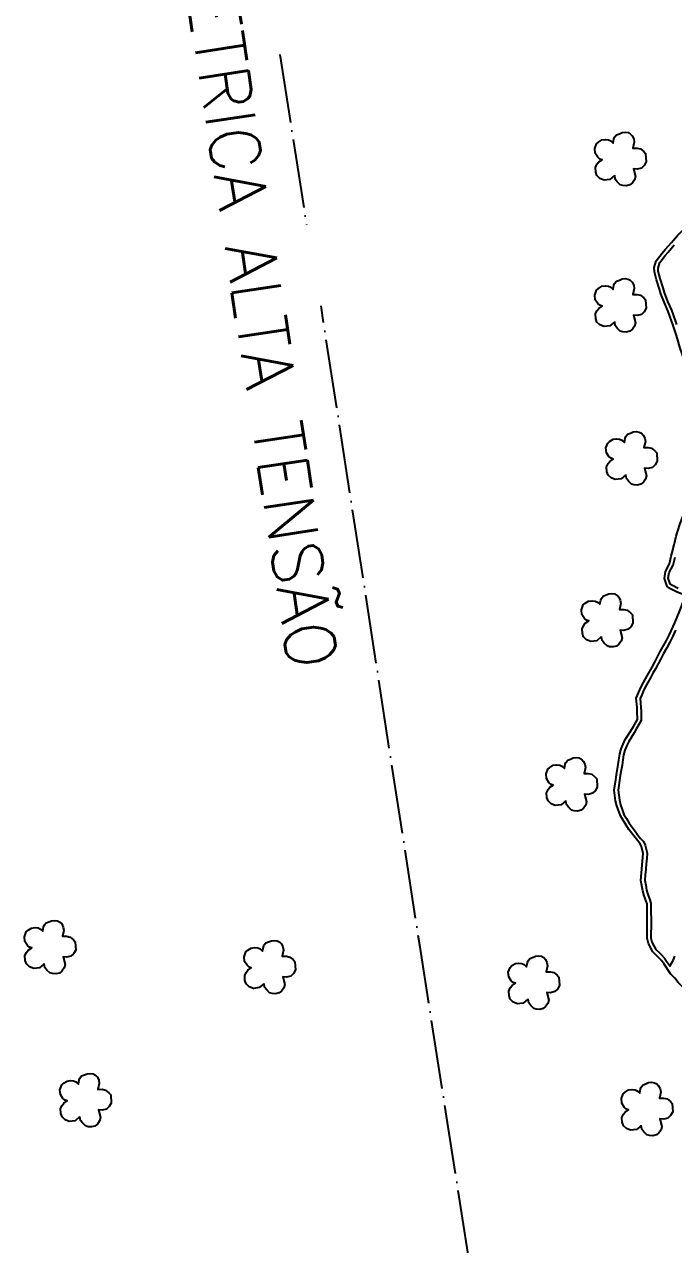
# Model space of a CAD drawing. Extents: x 725464 to 749663, y 7823017 to 7831417.
# Drawn here: x 732978 to 733658, y 7828268 to 7829545 of the extents above; entities that cross this region are included whole.
import ezdxf

# ---------------------------------------------------------------- set-up
doc = ezdxf.new("R2010")
doc.units = 0
doc.header["$MEASUREMENT"] = 0
doc.linetypes.add('ACAD_ISO04W100', pattern=[30, 24, -3, 0, -3])
doc.linetypes.add('CONTINUO', pattern=[0])
doc.layers.add('0114000011', color=1, linetype='Continuous', lineweight=25)
doc.layers.add('TEXTO_DIVERSOS', color=7, linetype='Continuous', lineweight=5)
for name, color, linetype in [('0114000011001', 5, 'Continuous'), ('0114000011005', 5, 'Continuous'), ('REDE_DE_LUZ', 6, 'Continuous'), ('SIMBOLO ARVORE', 118, 'Continuous')]:
    doc.layers.add(name, color=color, linetype=linetype)
doc.styles.add('SIMPLEX', font='simplex', dxfattribs={"height": 0.2})

msp = doc.modelspace()

# ---------------------------------------------------------------- linework, layer by layer
at = {"layer": '0114000011', "linetype": 'CONTINUO', "flags": 128}
msp.add_lwpolyline([(733914.5, 7829403.6), (733927.7, 7829379.4), (733939.3, 7829358), (733940.5, 7829355.7), (733942.1, 7829353.5), (733945.2, 7829352.6), (733948.9, 7829351.9), (733954.3, 7829351.2), (733961.8, 7829350.2), (733966, 7829349.9), (733970.2, 7829349.4), (733979.1, 7829348.4), (733983.4, 7829347.7), (733992.1, 7829346.8), (734001.9, 7829346.7), (734017.5, 7829346.6), (734027.2, 7829346.9), (734033.1, 7829345), (734036.6, 7829343.7), (734043.6, 7829341), (734052.3, 7829337.6), (734062.2, 7829333.6), (734072.4, 7829329.3), (734082.6, 7829325.1), (734092.9, 7829321.5), (734102.9, 7829318.3), (734108, 7829317.2), (734112.9, 7829316.1), (734117.6, 7829314.6), (734126.6, 7829311.1), (734136, 7829308.5), (734151.6, 7829305.1), (734157.2, 7829303.8), (734168, 7829301.2), (734173, 7829299.7), (734177.4, 7829298.3), (734181.4, 7829296.4), (734185.2, 7829294.2), (734189.1, 7829291.4), (734195.9, 7829284.8), (734199, 7829281.8), (734202, 7829279.6), (734205.2, 7829278.3), (734208.7, 7829277.8), (734212.4, 7829278.3), (734216.3, 7829279.2), (734219.7, 7829280.8), (734222.7, 7829282.7), (734225.1, 7829284.7), (734230.2, 7829289.6), (734233.2, 7829292.5), (734240, 7829298.7), (734243.9, 7829302), (734247.9, 7829305.3), (734251.9, 7829308.6), (734255.8, 7829312.1), (734266.7, 7829323.2), (734273.4, 7829331.1), (734276.6, 7829334.9), (734279.8, 7829338.5), (734282.9, 7829341.4), (734286.3, 7829344.1), (734289.9, 7829346.3), (734293.9, 7829348), (734298.1, 7829349), (734302.5, 7829349.5), (734306.9, 7829349.5), (734311.3, 7829349.2), (734320.4, 7829347.7), (734325, 7829346.5), (734329.6, 7829345), (734334.1, 7829343.4), (734346.8, 7829338.9), (734350.7, 7829337.4), (734359, 7829334), (734367.5, 7829329.9), (734374.9, 7829325), (734378.3, 7829322.5), (734385.3, 7829317.2), (734388, 7829314.7), (734391.4, 7829311.1), (734395.8, 7829306.1), (734399.3, 7829301.3), (734400.9, 7829298.5), (734402.2, 7829295.9), (734403.3, 7829293.4), (734404.5, 7829290.4), (734406.8, 7829284), (734409.4, 7829275.4), (734412.9, 7829263.3), (734417.1, 7829250.8), (734419.2, 7829244.1), (734423.2, 7829230.4), (734425.5, 7829223.4), (734426.6, 7829219.8), (734430.2, 7829209), (734436, 7829190.6), (734441.9, 7829172), (734444.3, 7829164.4), (734447.2, 7829155.1), (734450.7, 7829144.3), (734455, 7829131.3), (734457.9, 7829122.7), (734460.5, 7829114.4), (734464.3, 7829102.4), (734468.2, 7829089.9), (734471.5, 7829078.2), (734477.6, 7829060.1), (734484.2, 7829039.4), (734487.3, 7829029.5), (734491.8, 7829015.7), (734495.9, 7829001.4), (734501.6, 7828982.4), (734504.4, 7828972.8), (734507.2, 7828962.6), (734510.2, 7828952), (734513.5, 7828941.2), (734516.8, 7828930.4), (734520.2, 7828919.4), (734524.1, 7828907.9), (734530.3, 7828889.9), (734534.2, 7828877.8), (734537.5, 7828866.8), (734540.2, 7828858.2), (734543.6, 7828848.7), (734544.6, 7828845), (734547.4, 7828836.7), (734548.5, 7828832.8), (734549.4, 7828829), (734550.3, 7828822.6), (734550, 7828819.8), (734549.3, 7828817.3), (734547.8, 7828814.9), (734545.3, 7828813), (734541.7, 7828812), (734538.1, 7828811.8), (734534.7, 7828812.1), (734531.5, 7828812.7), (734528.4, 7828813.5), (734521.6, 7828815.7), (734511.3, 7828818.8), (734504.3, 7828820.7), (734496.6, 7828822.6), (734484.9, 7828825.4), (734476.8, 7828827.4), (734468.5, 7828829.5), (734443.4, 7828836.5), (734439.2, 7828837.5), (734426.5, 7828840.5), (734418.5, 7828842.3), (734410.6, 7828844), (734403.1, 7828845.1), (734393, 7828846.5), (734385.5, 7828846.6), (734377.5, 7828846.9), (734373.7, 7828847), (734360.5, 7828847.5), (734351.7, 7828848), (734343.6, 7828848.4), (734336.4, 7828848.3), (734333.3, 7828847.7), (734330.6, 7828846.7), (734328.3, 7828845.3), (734324.8, 7828840.2), (734324.8, 7828840.2), (734323.3, 7828836.7), (734321, 7828829.1), (734321, 7828829.1), (734320, 7828825.1), (734318.6, 7828817.2), (734318.4, 7828813.7), (734318.6, 7828810.7), (734319.5, 7828807.9), (734321.2, 7828805.5), (734323.8, 7828803.3), (734327.1, 7828801.2), (734331, 7828799.4), (734339.7, 7828797.3), (734344.3, 7828796.5), (734354.1, 7828794.3), (734359.4, 7828792.9), (734364.8, 7828791.3), (734380.2, 7828786.6), (734389.3, 7828783.5), (734393.6, 7828781.8), (734401.6, 7828778.9), (734411.1, 7828776.6), (734421.6, 7828773.6), (734432, 7828770.2), (734446.2, 7828765.7), (734454, 7828763.5), (734461.8, 7828761.5), (734469.7, 7828759.3), (734477.9, 7828756.6), (734486.3, 7828753.7), (734498.8, 7828749.5), (734507.5, 7828746.6), (734516.7, 7828744.3), (734525.7, 7828742.5), (734530, 7828742), (734538.3, 7828742.2), (734546.3, 7828742.8), (734554.5, 7828743.7), (734558.8, 7828743.4), (734567.1, 7828742.1), (734575.6, 7828740.3), (734580.4, 7828739.2), (734585.3, 7828737.8), (734590.3, 7828736.5), (734601, 7828734.2), (734606.4, 7828733.3), (734621.4, 7828730), (734626, 7828728.8), (734639.6, 7828725.2), (734657.4, 7828720.5), (734661.6, 7828719.5), (734669.8, 7828716.9), (734673.7, 7828715.4), (734677.5, 7828713.6), (734681, 7828711.6), (734684, 7828709), (734686.9, 7828706.1), (734690.1, 7828703), (734693.6, 7828699.6), (734700.9, 7828692.2), (734708.3, 7828684), (734715.2, 7828675.8), (734718.5, 7828671.7), (734724.4, 7828664.5), (734733.1, 7828653.8), (734737.5, 7828647.9), (734740.8, 7828642.9), (734742, 7828640.4), (734742.6, 7828637.9), (734742.6, 7828635.5), (734742, 7828633.3), (734740.7, 7828630.8), (734736.2, 7828625.8), (734733.3, 7828623.2), (734730, 7828620.5), (734726.4, 7828618), (734722.6, 7828615.9), (734712.6, 7828609.7), (734707.5, 7828605.3), (734701.9, 7828599.6), (734699.1, 7828596.3), (734696.7, 7828593), (734695, 7828589.9), (734693.7, 7828586.4), (734692.6, 7828582.7), (734691.8, 7828578.9), (734691.4, 7828575.1), (734691.3, 7828571.4), (734692.1, 7828564.2), (734692.6, 7828557.2), (734692.4, 7828553.7), (734691.9, 7828550.4), (734691, 7828547.1), (734689.5, 7828544.1), (734687.3, 7828541.4), (734684.1, 7828539), (734680.5, 7828537.4), (734676.8, 7828536.4), (734668.9, 7828534.3), (734661.2, 7828531.9), (734657.7, 7828530.3), (734654.5, 7828528.5), (734648.3, 7828524), (734642.5, 7828519.5), (734639.6, 7828517.5), (734636.3, 7828515.8), (734632.9, 7828514.5), (734629.4, 7828513.6), (734622.4, 7828513.1), (734619, 7828512.7), (734612.1, 7828510.7), (734608.3, 7828509.5), (734604.4, 7828508.2), (734597, 7828504.8), (734590.3, 7828499.1), (734582.4, 7828491.3), (734574.3, 7828482.7), (734568.2, 7828476.7), (734562.6, 7828470.2), (734554.2, 7828460.6), (734548.3, 7828454.8), (734538.8, 7828445.9), (734535.1, 7828443.7), (734531.2, 7828442.1), (734524.3, 7828440.5), (734517.1, 7828439.7), (734508.8, 7828438.7), (734504.5, 7828438.4), (734488.8, 7828437.2), (734485.3, 7828436.5), (734481.7, 7828435.5), (734478.1, 7828434.1), (734474.7, 7828432.4), (734471.5, 7828430.3), (734468.2, 7828427.8), (734461.7, 7828422.4), (734455.8, 7828417.8), (734452.8, 7828415.6), (734446.8, 7828411.3), (734440.6, 7828408.2), (734437.8, 7828407.1), (734432.2, 7828405.6), (734429.5, 7828405.5), (734427.3, 7828406.1), (734426.1, 7828406.8), (734423.2, 7828409.5), (734417.1, 7828417.3), (734412.3, 7828423.2), (734404, 7828433.5), (734395.3, 7828443.8), (734385.5, 7828453.3), (734378.5, 7828459.4), (734375.1, 7828462.1), (734371.7, 7828464.2), (734368.3, 7828465.4), (734365.1, 7828466), (734361.8, 7828466), (734350.9, 7828463.3), (734347.3, 7828462.3), (734338.9, 7828459.8), (734334.1, 7828457.8), (734331.9, 7828456.3), (734329.6, 7828454.6), (734327.7, 7828452.4), (734326.1, 7828449.8), (734324.3, 7828446.7), (734322.3, 7828443.3), (734316.4, 7828435.7), (734314.8, 7828434.2), (734312.1, 7828432.4), (734309.1, 7828431.5), (734307, 7828431.3), (734304.9, 7828431.2), (734303.7, 7828431), (734300.3, 7828429.5), (734298.9, 7828428.7), (734294.8, 7828427), (734292.3, 7828426.5), (734286.8, 7828426), (734283.8, 7828425.9), (734280.8, 7828425.9), (734275.2, 7828426.8), (734271.2, 7828428), (734267.4, 7828429.6), (734261.8, 7828431.5), (734256, 7828433.7), (734253.2, 7828434.5), (734248.1, 7828435.1), (734246, 7828434.9), (734241.5, 7828433.9), (734238.3, 7828433.3), (734234.4, 7828433.1), (734225.1, 7828432.8), (734218.9, 7828432.4), (734212.8, 7828432.5), (734209.9, 7828432.8), (734206.8, 7828433.7), (734201.1, 7828436.6), (734198.7, 7828438.3), (734196.6, 7828440.2), (734194.4, 7828442.9), (734192.7, 7828446), (734191.3, 7828449.2), (734190.5, 7828452.1), (734190.7, 7828457.1), (734191.4, 7828462.1), (734191.7, 7828464.2), (734191.9, 7828469), (734191.5, 7828472.2), (734190.5, 7828478.1), (734189.7, 7828484.4), (734189.3, 7828493.4), (734188.9, 7828497.4), (734188, 7828501), (734186.4, 7828504.7), (734184.8, 7828507.3), (734182.8, 7828509.6), (734180.7, 7828511.5), (734178.1, 7828512.9), (734175.2, 7828513.7), (734172.2, 7828513.8), (734169.5, 7828513.7), (734166.9, 7828513.1), (734162.9, 7828511.9), (734161.8, 7828511.4), (734158.2, 7828508.9), (734155.9, 7828507), (734151.7, 7828503), (734150.1, 7828501.1), (734146.8, 7828497.1), (734143.2, 7828492.6), (734138.9, 7828485.8), (734136.1, 7828481.5), (734133.8, 7828478.4), (734131, 7828474.5), (734129, 7828472.1), (734124.8, 7828467.5), (734122.2, 7828463.2), (734120, 7828456.4), (734117.6, 7828449.9), (734112.5, 7828438.6), (734108.4, 7828430.8), (734103.8, 7828423), (734096.8, 7828415.5), (734093.7, 7828412.1), (734087.9, 7828405.4), (734082.2, 7828397.1), (734079.4, 7828393.1), (734073.6, 7828384.8), (734066.1, 7828379.8), (734061.8, 7828378), (734052.4, 7828375.7), (734037.6, 7828378.6), (734033, 7828380.8), (734024.6, 7828385.5), (734019.4, 7828387.5), (734016.9, 7828387.9), (734010.8, 7828387.9), (733999.4, 7828385.3), (733994.2, 7828383.2), (733984.3, 7828377.6), (733979.3, 7828367.4), (733977.8, 7828362.1), (733976.7, 7828349.8), (733975.5, 7828339.4), (733974.8, 7828334.6), (733972.4, 7828323.5), (733963.2, 7828322.5), (733958.4, 7828324.4), (733949.2, 7828330.7), (733939.6, 7828339.7), (733935.3, 7828344.8), (733928.6, 7828355.1), (733922.4, 7828365.3), (733919.2, 7828369.4), (733909.9, 7828377.6), (733904, 7828380.1), (733899.5, 7828381.3), (733889.3, 7828382.7), (733877.6, 7828383.6), (733872, 7828383.7), (733861.1, 7828383.3), (733850.3, 7828381.6), (733844.8, 7828380.9), (733833.8, 7828380), (733822.9, 7828381.2), (733817.8, 7828381.9), (733807.6, 7828383.9), (733799.9, 7828387.4), (733795.8, 7828391.5), (733788.6, 7828401.9), (733780, 7828415.1), (733775.8, 7828421.8), (733767.3, 7828435.2), (733760.4, 7828448.4), (733757.1, 7828455), (733749.7, 7828469.4), (733738.5, 7828479.7), (733728.9, 7828487.4), (733719.5, 7828495), (733714.5, 7828498.6), (733703.3, 7828506), (733692.5, 7828514.7), (733687.1, 7828519.3), (733676.5, 7828529.1), (733666.9, 7828538.3), (733662.6, 7828542.9), (733659, 7828547.4), (733654.6, 7828551.9), (733647.9, 7828561.8), (733644.9, 7828565.7), (733642, 7828568.9), (733636, 7828574.8), (733631.3, 7828583.5), (733630, 7828589.1), (733630.1, 7828610.2), (733630, 7828615.2), (733629.9, 7828625), (733626.8, 7828633.5), (733625.5, 7828638.6), (733623.5, 7828649.5), (733625.9, 7828677.7), (733624.2, 7828685), (733622.7, 7828687.9), (733617.3, 7828694.3), (733610.9, 7828703), (733607.9, 7828707.5), (733602.1, 7828717), (733598.2, 7828727.6), (733596.9, 7828733), (733595.6, 7828743.9), (733597.1, 7828754.7), (733597.9, 7828760.1), (733599.7, 7828771), (733601.4, 7828781.9), (733602.9, 7828787.3), (733607.1, 7828797), (733613, 7828806.2), (733615.6, 7828810.5), (733619.8, 7828817.8), (733619.6, 7828826.2), (733619.4, 7828830.6), (733618.6, 7828840.4), (733622.2, 7828849), (733624.5, 7828853.6), (733630, 7828863.6), (733635.3, 7828872.9), (733638, 7828878), (733643.7, 7828889.1), (733650.3, 7828900.8), (733653.3, 7828906.8), (733658.9, 7828919.2), (733663.8, 7828930.9), (733665.8, 7828936.1), (733670, 7828948.1), (733668.3, 7828948.5), (733660.6, 7828951.4), (733654.6, 7828954.8), (733650.8, 7828957.2), (733648, 7828965.4), (733649.3, 7828973), (733653.3, 7828980.9), (733655.3, 7828988.9), (733656.3, 7828992.9), (733658.2, 7829000.8), (733660.4, 7829009.7), (733661.8, 7829014.3), (733664.7, 7829023.2), (733667.7, 7829031.2), (733669.4, 7829035.4), (733673.3, 7829043.8), (733677.2, 7829050.3), (733679.4, 7829053.3), (733684.4, 7829058), (733688.7, 7829059.2), (733691.9, 7829058.5), (733697.8, 7829055.3), (733701.5, 7829047.2), (733703.1, 7829043.7), (733706.9, 7829036.3), (733710.6, 7829029), (733712.2, 7829026), (733715, 7829020.8), (733718.2, 7829014.9), (733719.9, 7829012), (733723.9, 7829005.9), (733726.8, 7829000.8), (733728.3, 7828998.4), (733730.7, 7828994.5), (733733.1, 7828993.3), (733733.6, 7828993.3), (733737.2, 7828995.1), (733740.9, 7828998.3), (733742.3, 7829000.1), (733745.3, 7829005.2), (733748.5, 7829013), (733750, 7829017), (733752.7, 7829025.3), (733758, 7829047.7), (733759.5, 7829056.6), (733760.3, 7829061.1), (733761.7, 7829070.2), (733762.6, 7829078.6), (733763.8, 7829083.5), (733767.5, 7829092.9), (733771, 7829100.9), (733772.6, 7829104.6), (733775.7, 7829111.9), (733778.7, 7829118.8), (733781.2, 7829122.3), (733787.1, 7829127.8), (733794.9, 7829132.6), (733799.1, 7829134.8), (733808.1, 7829138.8), (733816.3, 7829142.1), (733820.8, 7829143.8), (733830.3, 7829147.2), (733839.3, 7829150), (733843.6, 7829151.4), (733852.1, 7829154.3), (733860.2, 7829156.9), (733863.8, 7829158.1), (733869.5, 7829159.9), (733874.4, 7829161.9), (733876.1, 7829162.7), (733879, 7829164.5), (733881.4, 7829165.8), (733881.6, 7829166.1), (733879.5, 7829169), (733877.2, 7829171.7), (733871.3, 7829177.9), (733865.5, 7829183.6), (733862.6, 7829185.6), (733855.6, 7829188.8), (733847.2, 7829190.7), (733842.8, 7829191.4), (733833.3, 7829192.6), (733824.8, 7829193.7), (733820.4, 7829194.4), (733811.9, 7829196.1), (733803.9, 7829196.8), (733800.1, 7829197), (733793, 7829197.5), (733785.6, 7829197.7), (733781.9, 7829197.8), (733765.7, 7829198.6), (733761.5, 7829198.7), (733753.3, 7829198.7), (733745.1, 7829197.9), (733741.5, 7829197.2), (733726.7, 7829193.1), (733723.1, 7829192.3), (733716.3, 7829190.9), (733707.9, 7829189.4), (733703.9, 7829188.5), (733695.8, 7829186.5), (733686.9, 7829184.7), (733682.6, 7829184.5), (733674.3, 7829185.7), (733669.2, 7829194.2), (733667.3, 7829198.4), (733664.2, 7829207.5), (733661.6, 7829216.5), (733660.2, 7829221), (733657.3, 7829230.2), (733653.9, 7829240.1), (733652, 7829244.8), (733648.1, 7829254), (733644.4, 7829263.5), (733642.8, 7829268.4), (733639.8, 7829278.2), (733637.6, 7829286.5), (733637.5, 7829290.9), (733639.6, 7829297.9), (733645.8, 7829305.9), (733648.9, 7829309.7), (733655.4, 7829317.3), (733661.9, 7829324.4), (733665, 7829327.7), (733671.1, 7829334.1), (733677.5, 7829340.3), (733683.8, 7829346.4), (733687, 7829349.4), (733694.3, 7829355.7), (733698, 7829358.9), (733705.7, 7829365.1), (733712.4, 7829370.2), (733715.6, 7829372.4), (733721.5, 7829376.3), (733728.7, 7829380.9), (733731.9, 7829383), (733737.8, 7829386.5), (733742.7, 7829389.4), (733750.8, 7829394), (733756.8, 7829397.1), (733760, 7829398.8), (733766.7, 7829402.2), (733773.4, 7829405.2), (733776.6, 7829406.7), (733783.3, 7829409.5), (733789.5, 7829411), (733793.4, 7829411.5), (733802, 7829412), (733812.2, 7829411.7), (733817.6, 7829411.5), (733829.1, 7829411.1), (733841.2, 7829410.6), (733847.3, 7829410.4), (733859.8, 7829410.1), (733865.4, 7829409.8), (733876.5, 7829409.1), (733887.7, 7829408.3), (733898.5, 7829406.8), (733903.1, 7829406), (733910.4, 7829404.8)], close=True, dxfattribs=at)
at = {"layer": '0114000011001', "flags": 128}
for points in [[(733661.1, 7829231.5), (733657.6, 7829241.5), (733655.7, 7829246.3), (733651.8, 7829255.5), (733648.2, 7829264.9), (733646.6, 7829269.6), (733643.7, 7829279.3), (733641.6, 7829287), (733641.5, 7829290.4), (733643.2, 7829296.1), (733649, 7829303.4), (733652, 7829307.1), (733658.4, 7829314.7)], [(733662.3, 7828955.1), (733656.6, 7828958.2), (733654.1, 7828959.8), (733652.1, 7828965.7), (733653.1, 7828971.7), (733657.1, 7828979.4), (733659.2, 7828987.9)]]:
    msp.add_lwpolyline(points, dxfattribs=at)
at = {"layer": '0114000011005', "flags": 128}
msp.add_lwpolyline([(733659.7, 7828911.4), (733656.9, 7828905.1), (733653.8, 7828899), (733650.5, 7828893.1), (733647.2, 7828887.2), (733644.4, 7828881.6), (733641.5, 7828876.1), (733638.8, 7828871), (733636.1, 7828866.3), (733633.5, 7828861.6), (733630.7, 7828856.7), (733628, 7828851.7), (733625.8, 7828847.3), (733624.3, 7828843.6), (733622.7, 7828839.8), (733623, 7828835.3), (733623.4, 7828830.9), (733623.6, 7828826.3), (733623.7, 7828821.5), (733623.8, 7828816.8), (733621.4, 7828812.6), (733619, 7828808.5), (733616.4, 7828804.1), (733613.5, 7828799.6), (733610.7, 7828795.1), (733608.7, 7828790.6), (733606.7, 7828786), (733605.3, 7828781), (733604.5, 7828775.7), (733603.7, 7828770.3), (733602.8, 7828764.9), (733601.8, 7828759.4), (733601, 7828754.2), (733600.3, 7828749), (733599.6, 7828743.9), (733600.2, 7828738.8), (733600.9, 7828733.7), (733602.1, 7828728.7), (733603.9, 7828723.7), (733605.7, 7828718.7), (733608.5, 7828714.2), (733611.3, 7828709.6), (733614.2, 7828705.3), (733617.3, 7828701), (733620.4, 7828696.8), (733623.2, 7828693.5), (733626.1, 7828690.2), (733628, 7828686.4), (733629, 7828682.2), (733630, 7828678), (733629.5, 7828672.5), (733629, 7828667.1), (733628.5, 7828661.4), (733628, 7828655.5), (733627.5, 7828649.7), (733628.5, 7828644.6), (733629.4, 7828639.5), (733630.7, 7828634.7), (733632.3, 7828630.2), (733633.8, 7828625.7), (733633.9, 7828620.5), (733634, 7828615.3), (733634.1, 7828610.2), (733634.1, 7828605.3), (733634.1, 7828600.4), (733634, 7828595), (733634, 7828589.6), (733635, 7828584.9), (733637.1, 7828581.1), (733639.2, 7828577.2), (733642.1, 7828574.5), (733644.9, 7828571.7), (733648, 7828568.2), (733651.1, 7828564.1), (733654.1, 7828559.8), (733655.6, 7828562.9), (733657.2, 7828565.9), (733658.9, 7828570.2)], dxfattribs=at)
at = {"layer": 'REDE_DE_LUZ', "linetype": 'ACAD_ISO04W100', "ltscale": 3, "flags": 128}
for points in [[(733245.7, 7829514), (733273.7, 7829335.6)], [(733378.9, 7827991.7), (733400.9, 7828092.1), (733443.9, 7828251.8), (733417.8, 7828418), (733392.7, 7828577.7), (733288.8, 7829250.8)]]:
    msp.add_lwpolyline(points, dxfattribs=at)
at = {"layer": 'SIMBOLO ARVORE', "linetype": 'CONTINUO'}
for points in [[(733595.9, 7829387.1, 0), (733591.1, 7829383, 0), (733584.9, 7829382.3, 0), (733580.6, 7829384, 0), (733577.5, 7829387.1, 0), (733576.2, 7829390.6, 0), (733575.8, 7829395.7, 0), (733577.5, 7829399, 0), (733579.3, 7829401.4, 0), (733582.8, 7829403.8, 0), (733580.6, 7829404.5, 0), (733578.3, 7829406.4, 0), (733575.7, 7829410.5, 0), (733575.3, 7829415.4, 0), (733577.1, 7829420.5, 0), (733579.1, 7829422.3, 0), (733582.7, 7829424.5, 0), (733586.5, 7829425, 0), (733589.5, 7829424.6, 0), (733591.9, 7829423.5, 0), (733594.6, 7829421.1, 0), (733595.3, 7829425.6, 0), (733596, 7829427.4, 0), (733598, 7829429.9, 0), (733600.9, 7829430.9, 0), (733603.7, 7829432.2, 0), (733607, 7829432.5, 0), (733610, 7829432.1, 0), (733612.4, 7829430.8, 0), (733614.3, 7829428.8, 0), (733615.9, 7829425.6, 0), (733616.5, 7829422.1, 0), (733615, 7829415.8, 0), (733619.4, 7829415.9, 0), (733623.1, 7829415, 0), (733626.5, 7829412.3, 0), (733628.4, 7829410.2, 0), (733628.9, 7829401.5, 0), (733626.8, 7829397.7, 0), (733624, 7829395.1, 0), (733619.6, 7829393.9, 0), (733615.7, 7829394.2, 0), (733617.8, 7829386.2, 0), (733616.8, 7829382.8, 0), (733614.5, 7829379.5, 0), (733611.9, 7829377.4, 0), (733608.3, 7829376.5, 0), (733604.6, 7829376.8, 0), (733601.9, 7829377.5, 0), (733598.8, 7829380.6, 0), (733596.7, 7829383.3, 0), (733596.1, 7829387.5, 0)], [(733595.9, 7829233.9, 0), (733591.1, 7829229.9, 0), (733584.9, 7829229.2, 0), (733580.6, 7829230.9, 0), (733577.5, 7829233.9, 0), (733576.2, 7829237.4, 0), (733575.8, 7829242.6, 0), (733577.5, 7829245.8, 0), (733579.3, 7829248.2, 0), (733582.8, 7829250.6, 0), (733580.6, 7829251.4, 0), (733578.3, 7829253.2, 0), (733575.7, 7829257.3, 0), (733575.3, 7829262.2, 0), (733577.1, 7829267.3, 0), (733579.1, 7829269.1, 0), (733582.7, 7829271.3, 0), (733586.5, 7829271.9, 0), (733589.5, 7829271.4, 0), (733591.9, 7829270.3, 0), (733594.6, 7829268, 0), (733595.3, 7829272.4, 0), (733596, 7829274.2, 0), (733598, 7829276.7, 0), (733600.9, 7829277.8, 0), (733603.7, 7829279.1, 0), (733607, 7829279.3, 0), (733610, 7829278.9, 0), (733612.4, 7829277.6, 0), (733614.3, 7829275.6, 0), (733615.9, 7829272.5, 0), (733616.5, 7829269, 0), (733615, 7829262.7, 0), (733619.4, 7829262.8, 0), (733623.1, 7829261.9, 0), (733626.5, 7829259.2, 0), (733628.4, 7829257, 0), (733628.9, 7829248.4, 0), (733626.8, 7829244.5, 0), (733624, 7829241.9, 0), (733619.6, 7829240.8, 0), (733615.7, 7829241.1, 0), (733617.8, 7829233, 0), (733616.8, 7829229.6, 0), (733614.5, 7829226.3, 0), (733611.9, 7829224.3, 0), (733608.3, 7829223.4, 0), (733604.6, 7829223.6, 0), (733601.9, 7829224.4, 0), (733598.8, 7829227.4, 0), (733596.7, 7829230.2, 0), (733596.1, 7829234.3, 0)], [(733607.5, 7829073.8, 0), (733602.7, 7829069.8, 0), (733596.5, 7829069, 0), (733592.2, 7829070.7, 0), (733589.1, 7829073.8, 0), (733587.8, 7829077.3, 0), (733587.4, 7829082.5, 0), (733589.1, 7829085.7, 0), (733590.9, 7829088.1, 0), (733594.4, 7829090.5, 0), (733592.2, 7829091.3, 0), (733589.9, 7829093.1, 0), (733587.3, 7829097.2, 0), (733586.9, 7829102.1, 0), (733588.7, 7829107.2, 0), (733590.7, 7829109, 0), (733594.3, 7829111.2, 0), (733598.1, 7829111.7, 0), (733601.2, 7829111.3, 0), (733603.5, 7829110.2, 0), (733606.2, 7829107.9, 0), (733607, 7829112.3, 0), (733607.6, 7829114.1, 0), (733609.6, 7829116.6, 0), (733612.5, 7829117.7, 0), (733615.4, 7829118.9, 0), (733618.6, 7829119.2, 0), (733621.6, 7829118.8, 0), (733624.1, 7829117.5, 0), (733625.9, 7829115.5, 0), (733627.5, 7829112.4, 0), (733628.1, 7829108.8, 0), (733626.7, 7829102.6, 0), (733631, 7829102.6, 0), (733634.7, 7829101.8, 0), (733638.1, 7829099.1, 0), (733640, 7829096.9, 0), (733640.5, 7829088.3, 0), (733638.4, 7829084.4, 0), (733635.6, 7829081.8, 0), (733631.2, 7829080.6, 0), (733627.3, 7829081, 0), (733629.4, 7829072.9, 0), (733628.4, 7829069.5, 0), (733626.1, 7829066.2, 0), (733623.5, 7829064.2, 0), (733619.9, 7829063.3, 0), (733616.3, 7829063.5, 0), (733613.5, 7829064.3, 0), (733610.4, 7829067.3, 0), (733608.3, 7829070.1, 0), (733607.7, 7829074.2, 0)], [(733582, 7828904.4, 0), (733577.2, 7828900.4, 0), (733571, 7828899.7, 0), (733566.6, 7828901.4, 0), (733563.5, 7828904.4, 0), (733562.2, 7828907.9, 0), (733561.9, 7828913.1, 0), (733563.6, 7828916.3, 0), (733565.3, 7828918.7, 0), (733568.9, 7828921.1, 0), (733566.6, 7828921.9, 0), (733564.4, 7828923.7, 0), (733561.8, 7828927.8, 0), (733561.3, 7828932.7, 0), (733563.2, 7828937.8, 0), (733565.2, 7828939.6, 0), (733568.8, 7828941.8, 0), (733572.6, 7828942.3, 0), (733575.6, 7828941.9, 0), (733578, 7828940.8, 0), (733580.6, 7828938.5, 0), (733581.4, 7828942.9, 0), (733582.1, 7828944.7, 0), (733584, 7828947.2, 0), (733587, 7828948.3, 0), (733589.8, 7828949.5, 0), (733593, 7828949.8, 0), (733596.1, 7828949.4, 0), (733598.5, 7828948.1, 0), (733600.3, 7828946.1, 0), (733601.9, 7828943, 0), (733602.6, 7828939.4, 0), (733601.1, 7828933.2, 0), (733605.5, 7828933.2, 0), (733609.1, 7828932.4, 0), (733612.6, 7828929.7, 0), (733614.5, 7828927.5, 0), (733615, 7828918.9, 0), (733612.9, 7828915, 0), (733610.1, 7828912.4, 0), (733605.6, 7828911.2, 0), (733601.7, 7828911.6, 0), (733603.8, 7828903.5, 0), (733602.9, 7828900.1, 0), (733600.5, 7828896.8, 0), (733598, 7828894.8, 0), (733594.3, 7828893.9, 0), (733590.7, 7828894.1, 0), (733588, 7828894.9, 0), (733584.9, 7828897.9, 0), (733582.8, 7828900.7, 0), (733582.1, 7828904.8, 0)], [(733544.8, 7828732.7, 0), (733540, 7828728.6, 0), (733533.9, 7828727.9, 0), (733529.5, 7828729.6, 0), (733526.4, 7828732.7, 0), (733525.1, 7828736.2, 0), (733524.7, 7828741.3, 0), (733526.4, 7828744.6, 0), (733528.2, 7828747, 0), (733531.7, 7828749.4, 0), (733529.5, 7828750.1, 0), (733527.3, 7828752, 0), (733524.6, 7828756.1, 0), (733524.2, 7828761, 0), (733526.1, 7828766.1, 0), (733528, 7828767.9, 0), (733531.6, 7828770.1, 0), (733535.4, 7828770.6, 0), (733538.5, 7828770.2, 0), (733540.9, 7828769.1, 0), (733543.5, 7828766.7, 0), (733544.3, 7828771.2, 0), (733544.9, 7828773, 0), (733546.9, 7828775.5, 0), (733549.8, 7828776.6, 0), (733552.7, 7828777.8, 0), (733555.9, 7828778.1, 0), (733558.9, 7828777.7, 0), (733561.4, 7828776.4, 0), (733563.2, 7828774.4, 0), (733564.8, 7828771.2, 0), (733565.4, 7828767.7, 0), (733564, 7828761.5, 0), (733568.4, 7828761.5, 0), (733572, 7828760.7, 0), (733575.4, 7828757.9, 0), (733577.3, 7828755.8, 0), (733577.8, 7828747.1, 0), (733575.7, 7828743.3, 0), (733572.9, 7828740.7, 0), (733568.5, 7828739.5, 0), (733564.6, 7828739.9, 0), (733566.7, 7828731.8, 0), (733565.7, 7828728.4, 0), (733563.4, 7828725.1, 0), (733560.8, 7828723, 0), (733557.2, 7828722.2, 0), (733553.6, 7828722.4, 0), (733550.9, 7828723.1, 0), (733547.7, 7828726.2, 0), (733545.6, 7828728.9, 0), (733545, 7828733.1, 0)], [(732999.1, 7828562.3, 0), (732994.2, 7828558.2, 0), (732988.1, 7828557.5, 0), (732983.7, 7828559.2, 0), (732980.6, 7828562.3, 0), (732979.3, 7828565.8, 0), (732979, 7828570.9, 0), (732980.7, 7828574.2, 0), (732982.4, 7828576.6, 0), (732986, 7828579, 0), (732983.7, 7828579.7, 0), (732981.5, 7828581.6, 0), (732978.9, 7828585.7, 0), (732978.4, 7828590.6, 0), (732980.3, 7828595.7, 0), (732982.3, 7828597.5, 0), (732985.9, 7828599.7, 0), (732989.7, 7828600.2, 0), (732992.7, 7828599.8, 0), (732995.1, 7828598.7, 0), (732997.7, 7828596.3, 0), (732998.5, 7828600.8, 0), (732999.2, 7828602.6, 0), (733001.1, 7828605.1, 0), (733004.1, 7828606.2, 0), (733006.9, 7828607.4, 0), (733010.1, 7828607.7, 0), (733013.1, 7828607.3, 0), (733015.6, 7828606, 0), (733017.4, 7828604, 0), (733019, 7828600.8, 0), (733019.7, 7828597.3, 0), (733018.2, 7828591.1, 0), (733022.6, 7828591.1, 0), (733026.2, 7828590.2, 0), (733029.6, 7828587.5, 0), (733031.5, 7828585.4, 0), (733032.1, 7828576.7, 0), (733029.9, 7828572.9, 0), (733027.1, 7828570.3, 0), (733022.7, 7828569.1, 0), (733018.8, 7828569.5, 0), (733020.9, 7828561.4, 0), (733020, 7828558, 0), (733017.6, 7828554.7, 0), (733015.1, 7828552.6, 0), (733011.4, 7828551.7, 0), (733007.8, 7828552, 0), (733005.1, 7828552.7, 0), (733002, 7828555.8, 0), (732999.9, 7828558.5, 0), (732999.2, 7828562.7, 0)], [(733228.9, 7828541.4, 0), (733224.1, 7828537.4, 0), (733218, 7828536.6, 0), (733213.6, 7828538.3, 0), (733210.5, 7828541.4, 0), (733209.2, 7828544.9, 0), (733208.9, 7828550.1, 0), (733210.5, 7828553.3, 0), (733212.3, 7828555.7, 0), (733215.8, 7828558.1, 0), (733213.6, 7828558.8, 0), (733211.4, 7828560.7, 0), (733208.8, 7828564.8, 0), (733208.3, 7828569.7, 0), (733210.2, 7828574.8, 0), (733212.1, 7828576.6, 0), (733215.8, 7828578.8, 0), (733219.5, 7828579.3, 0), (733222.6, 7828578.9, 0), (733225, 7828577.8, 0), (733227.6, 7828575.4, 0), (733228.4, 7828579.9, 0), (733229, 7828581.7, 0), (733231, 7828584.2, 0), (733233.9, 7828585.3, 0), (733236.8, 7828586.5, 0), (733240, 7828586.8, 0), (733243, 7828586.4, 0), (733245.5, 7828585.1, 0), (733247.3, 7828583.1, 0), (733248.9, 7828580, 0), (733249.5, 7828576.4, 0), (733248.1, 7828570.2, 0), (733252.5, 7828570.2, 0), (733256.1, 7828569.4, 0), (733259.5, 7828566.7, 0), (733261.4, 7828564.5, 0), (733261.9, 7828555.9, 0), (733259.8, 7828552, 0), (733257, 7828549.4, 0), (733252.6, 7828548.2, 0), (733248.7, 7828548.6, 0), (733250.8, 7828540.5, 0), (733249.8, 7828537.1, 0), (733247.5, 7828533.8, 0), (733244.9, 7828531.8, 0), (733241.3, 7828530.9, 0), (733237.7, 7828531.1, 0), (733235, 7828531.8, 0), (733231.9, 7828534.9, 0), (733229.7, 7828537.7, 0), (733229.1, 7828541.8, 0)], [(733505.3, 7828525.2, 0), (733500.4, 7828521.1, 0), (733494.3, 7828520.4, 0), (733489.9, 7828522.1, 0), (733486.8, 7828525.2, 0), (733485.5, 7828528.6, 0), (733485.2, 7828533.8, 0), (733486.8, 7828537.1, 0), (733488.6, 7828539.5, 0), (733492.1, 7828541.9, 0), (733489.9, 7828542.6, 0), (733487.7, 7828544.4, 0), (733485.1, 7828548.5, 0), (733484.6, 7828553.4, 0), (733486.5, 7828558.5, 0), (733488.5, 7828560.4, 0), (733492.1, 7828562.6, 0), (733495.9, 7828563.1, 0), (733498.9, 7828562.7, 0), (733501.3, 7828561.5, 0), (733503.9, 7828559.2, 0), (733504.7, 7828563.7, 0), (733505.4, 7828565.5, 0), (733507.3, 7828568, 0), (733510.2, 7828569, 0), (733513.1, 7828570.3, 0), (733516.3, 7828570.6, 0), (733519.3, 7828570.2, 0), (733521.8, 7828568.8, 0), (733523.6, 7828566.9, 0), (733525.2, 7828563.7, 0), (733525.8, 7828560.2, 0), (733524.4, 7828553.9, 0), (733528.8, 7828554, 0), (733532.4, 7828553.1, 0), (733535.8, 7828550.4, 0), (733537.7, 7828548.2, 0), (733538.3, 7828539.6, 0), (733536.1, 7828535.7, 0), (733533.3, 7828533.2, 0), (733528.9, 7828532, 0), (733525, 7828532.3, 0), (733527.1, 7828524.3, 0), (733526.1, 7828520.8, 0), (733523.8, 7828517.6, 0), (733521.2, 7828515.5, 0), (733517.6, 7828514.6, 0), (733514, 7828514.8, 0), (733511.3, 7828515.6, 0), (733508.2, 7828518.7, 0), (733506.1, 7828521.4, 0), (733505.4, 7828525.6, 0)], [(733036.2, 7828402.2, 0), (733031.4, 7828398.1, 0), (733025.2, 7828397.4, 0), (733020.9, 7828399.1, 0), (733017.8, 7828402.2, 0), (733016.5, 7828405.7, 0), (733016.1, 7828410.8, 0), (733017.8, 7828414.1, 0), (733019.6, 7828416.5, 0), (733023.1, 7828418.9, 0), (733020.9, 7828419.6, 0), (733018.6, 7828421.4, 0), (733016, 7828425.6, 0), (733015.6, 7828430.5, 0), (733017.4, 7828435.6, 0), (733019.4, 7828437.4, 0), (733023, 7828439.6, 0), (733026.8, 7828440.1, 0), (733029.8, 7828439.7, 0), (733032.2, 7828438.6, 0), (733034.9, 7828436.2, 0), (733035.7, 7828440.7, 0), (733036.3, 7828442.5, 0), (733038.3, 7828445, 0), (733041.2, 7828446, 0), (733044.1, 7828447.3, 0), (733047.3, 7828447.6, 0), (733050.3, 7828447.2, 0), (733052.8, 7828445.9, 0), (733054.6, 7828443.9, 0), (733056.2, 7828440.7, 0), (733056.8, 7828437.2, 0), (733055.4, 7828430.9, 0), (733059.7, 7828431, 0), (733063.4, 7828430.1, 0), (733066.8, 7828427.4, 0), (733068.7, 7828425.3, 0), (733069.2, 7828416.6, 0), (733067.1, 7828412.8, 0), (733064.3, 7828410.2, 0), (733059.9, 7828409, 0), (733056, 7828409.3, 0), (733058.1, 7828401.3, 0), (733057.1, 7828397.8, 0), (733054.8, 7828394.6, 0), (733052.2, 7828392.5, 0), (733048.6, 7828391.6, 0), (733045, 7828391.8, 0), (733042.2, 7828392.6, 0), (733039.1, 7828395.7, 0), (733037, 7828398.4, 0), (733036.4, 7828402.6, 0)], [(733623.7, 7828392.9, 0), (733618.8, 7828388.8, 0), (733612.7, 7828388.1, 0), (733608.3, 7828389.8, 0), (733605.2, 7828392.9, 0), (733603.9, 7828396.4, 0), (733603.6, 7828401.5, 0), (733605.3, 7828404.8, 0), (733607, 7828407.2, 0), (733610.6, 7828409.6, 0), (733608.3, 7828410.3, 0), (733606.1, 7828412.2, 0), (733603.5, 7828416.3, 0), (733603, 7828421.2, 0), (733604.9, 7828426.3, 0), (733606.9, 7828428.1, 0), (733610.5, 7828430.3, 0), (733614.3, 7828430.8, 0), (733617.3, 7828430.4, 0), (733619.7, 7828429.3, 0), (733622.3, 7828426.9, 0), (733623.1, 7828431.4, 0), (733623.8, 7828433.2, 0), (733625.7, 7828435.7, 0), (733628.7, 7828436.8, 0), (733631.5, 7828438, 0), (733634.7, 7828438.3, 0), (733637.7, 7828437.9, 0), (733640.2, 7828436.6, 0), (733642, 7828434.6, 0), (733643.6, 7828431.4, 0), (733644.3, 7828427.9, 0), (733642.8, 7828421.7, 0), (733647.2, 7828421.7, 0), (733650.8, 7828420.9, 0), (733654.3, 7828418.1, 0), (733656.2, 7828416, 0), (733656.7, 7828407.3, 0), (733654.6, 7828403.5, 0), (733651.7, 7828400.9, 0), (733647.3, 7828399.7, 0), (733643.4, 7828400.1, 0), (733645.5, 7828392, 0), (733644.6, 7828388.6, 0), (733642.2, 7828385.3, 0), (733639.7, 7828383.2, 0), (733636, 7828382.3, 0), (733632.4, 7828382.6, 0), (733629.7, 7828383.3, 0), (733626.6, 7828386.4, 0), (733624.5, 7828389.1, 0), (733623.8, 7828393.3, 0)]]:
    msp.add_polyline3d(points, dxfattribs=at)

# ---------------------------------------------------------------- texts
at = {"layer": 'TEXTO_DIVERSOS', "linetype": 'Continuous', "style": 'SIMPLEX'}
msp.add_text('REDE ELÉTRICA ALTA TENSÃO', height=52, rotation=278.6001, dxfattribs=at).set_placement((733104.4, 7829866.1))

doc.saveas('drawing.dxf')
